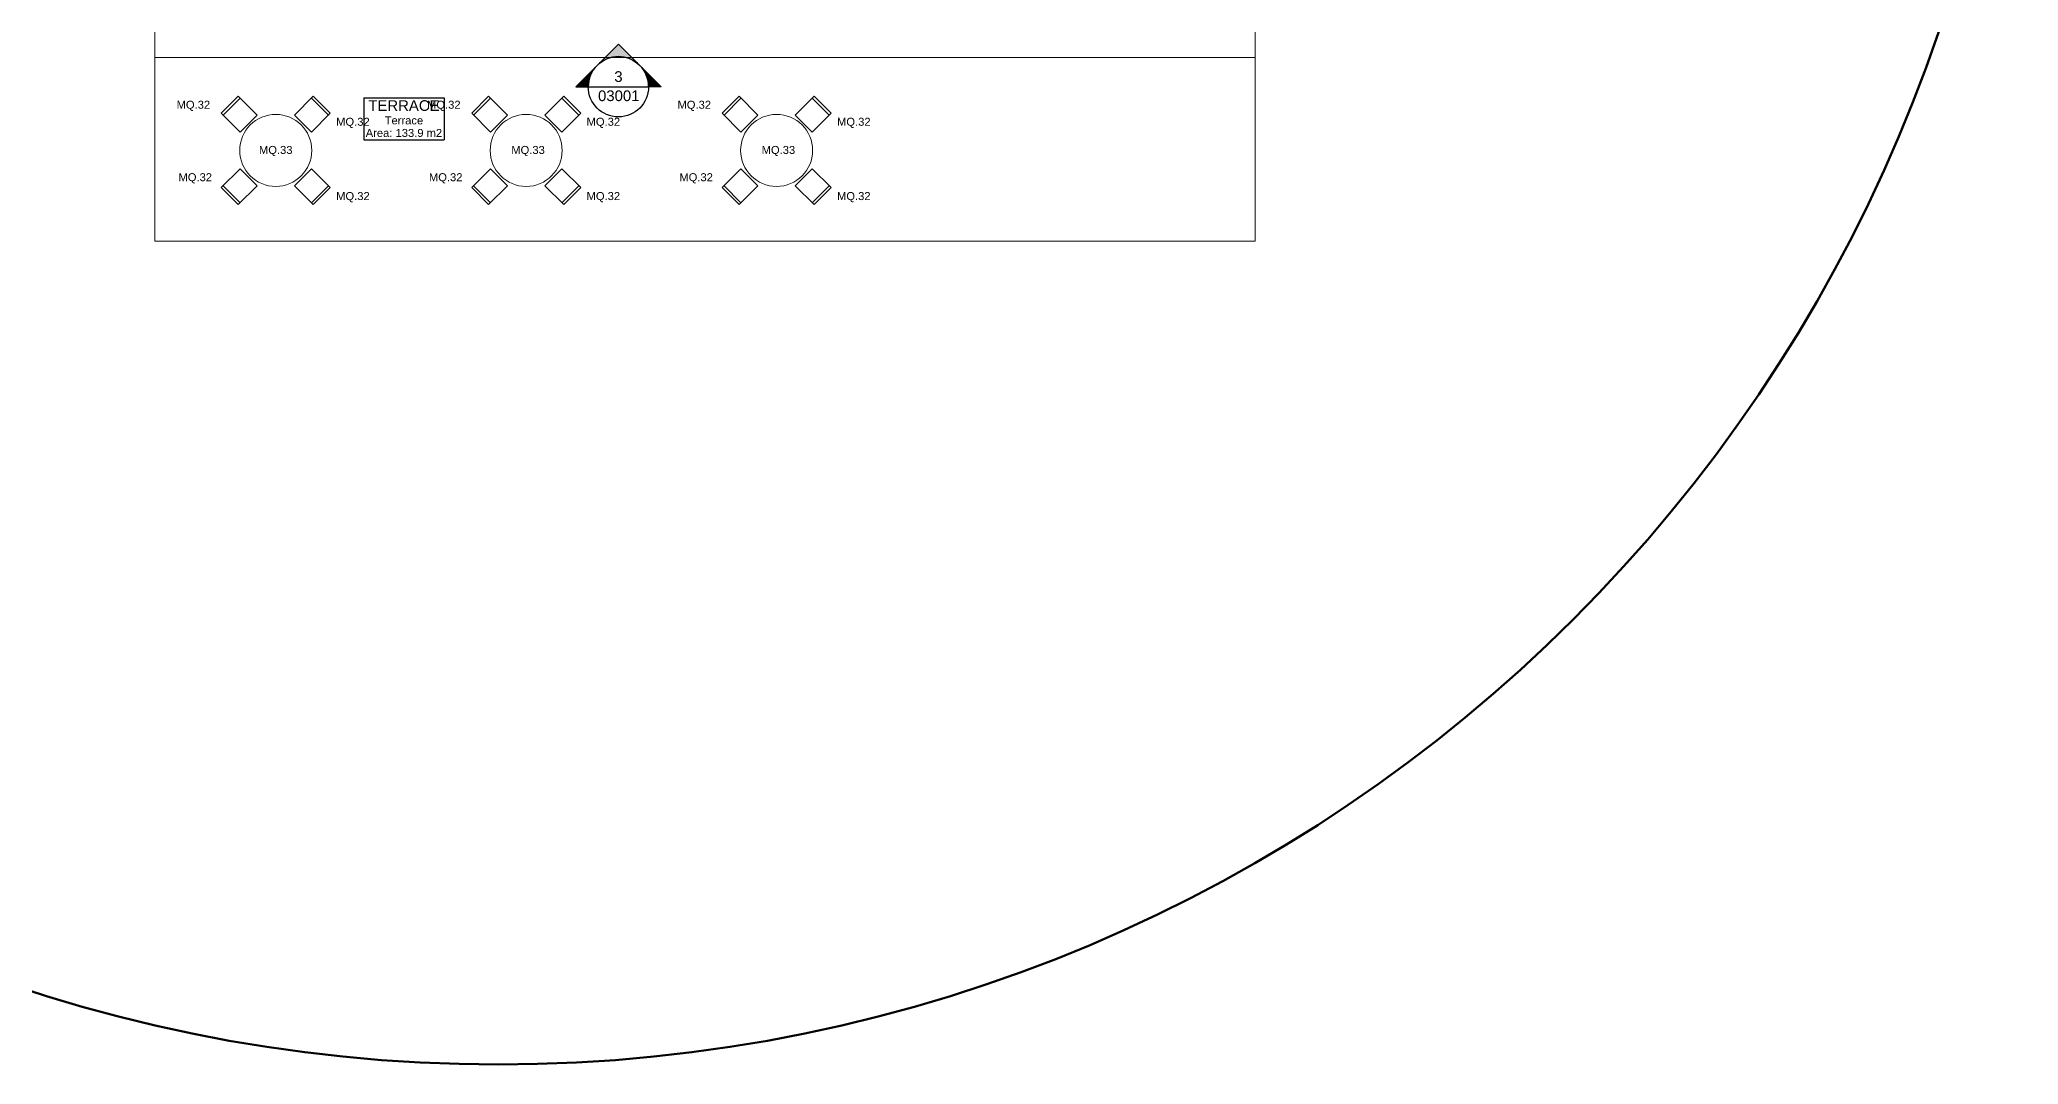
# Model space of a CAD drawing. Header units: millimetres. Extents: x -14278 to 101222, y -22378 to 34603.
# Drawn here: x 5740 to 42831, y -22378 to -3161 of the extents above; entities that cross this region are included whole.
import ezdxf
from ezdxf.enums import TextEntityAlignment as Align

# ---------------------------------------------------------------- set-up
doc = ezdxf.new("R2010")
doc.units = ezdxf.units.MM
doc.header["$MEASUREMENT"] = 0
for name, color, linetype in [('A-Zz_20_10_90-T_TextFFEInternal', 7, 'Continuous'), ('A-Zz_60_50_30-P_MarkerElevation', 7, 'Continuous'), ('NewA-Ee_30_60-M_Pavements', 7, 'Continuous'), ('NewA-Ee_40_20-M_GeneralFFAndEInternalMovable', 7, 'Continuous'), ('NewA-SL-M_SpacesExternal', 7, 'Continuous'), ('NewA-Zz_50_10_70-P_BoundarySiteRed', 7, 'Continuous'), ('NewA-Zz_50_10_90-P_BoundarySpace', 7, 'Continuous')]:
    doc.layers.add(name, color=color, linetype=linetype)
doc.styles.add('GENERATED_STYLE_1', font='')
doc.styles.get('GENERATED_STYLE_1').set_extended_font_data('Arial')

# ---------------------------------------------------------------- blocks, each defined once
blk = doc.blocks.new('TERRACE_Terrace_27_1', base_point=(12569, -4606))
at = {"layer": 'NewA-SL-M_SpacesExternal', "color": 253, "linetype": 'Continuous', "lineweight": 13}
for p, q in [((7900, -450), (7900, -6942)), ((28525, -450), (7900, -450)), ((28525, -6942), (28525, -450)), ((7900, -6942), (28525, -6942))]:
    blk.add_line(p, q, dxfattribs=at)
at = {"layer": 'NewA-SL-M_SpacesExternal', "linetype": 'Continuous'}
for p, q in [((11816, -4253), (11816, -4567)), ((11816, -4253), (13323, -4253)), ((13323, -4253), (13323, -4567)), ((11816, -4567), (11816, -4803)), ((11816, -4803), (11816, -5038)), ((13323, -4567), (13323, -4803)), ((13323, -4803), (13323, -5038)), ((11816, -5038), (13323, -5038))]:
    blk.add_line(p, q, dxfattribs=at)
at = {"layer": 'NewA-SL-M_SpacesExternal', "color": 5, "lineweight": 70, "style": 'GENERATED_STYLE_1'}
for tag, height, p in [('ROOM_NAME_0', 200, (12569, -4298)), ('ROOM_NAME_1', 150, (12569, -4601)), ('adj_text', 150, (12569, -4837))]:
    blk.add_attdef(tag, text='', height=height, dxfattribs=at).set_placement(p, align=Align.TOP_CENTER)
blk = doc.blocks.new('BUILDING SITE_Site_28_1', base_point=(-3334, -767))
at = {"layer": 'NewA-SL-M_SpacesExternal', "color": 253, "linetype": 'Continuous', "lineweight": 13}
for p, q in [((28525, 6075), (28525, -6942)), ((7900, -6942), (7900, 2667)), ((28525, -6942), (7900, -6942))]:
    blk.add_line(p, q, dxfattribs=at)
for start, end in [(314.6024, 1.1673), (217.8154, 270), (270, 314.6024)]:
    blk.add_arc((14340, 6112), 28491, start, end, dxfattribs=at)
at = {"layer": 'NewA-SL-M_SpacesExternal', "color": 5, "lineweight": 70, "style": 'GENERATED_STYLE_1'}
for tag, height, p in [('ROOM_NAME', 200, (-3334, -459)), ('ROOM_NUMBER', 150, (-3334, -762)), ('adj_text', 150, (-3334, -998))]:
    blk.add_attdef(tag, text='', height=height, dxfattribs=at).set_placement(p, align=Align.TOP_CENTER)
blk = doc.blocks.new('Mesh_1_1', base_point=(14340, 34603))
at = {"layer": 'NewA-Ee_30_60-M_Pavements', "color": 254, "linetype": 'Continuous', "lineweight": 13, "flags": 128}
blk.add_lwpolyline([(14340, 34603, -0.414214), (42831, 6112, -0.414214), (14340, -22378, -0.414214), (-14151, 6112, -0.414214)], format="xyb", close=True, dxfattribs=at)
blk = doc.blocks.new('Round Table 03 19')
at = {"layer": 'NewA-Ee_40_20-M_GeneralFFAndEInternalMovable', "color": 1, "linetype": 'Continuous', "lineweight": 18}
blk.add_circle((0, 0), 675, dxfattribs=at)
blk = doc.blocks.new('Chair 10 19')
at = {"layer": 'NewA-Ee_40_20-M_GeneralFFAndEInternalMovable', "color": 1, "linetype": 'Continuous', "lineweight": 18}
for p, q in [((450, 0), (0, 0)), ((0, 0), (0, -500)), ((450, -500), (450, 0)), ((0, -50), (450, -50)), ((0, -500), (450, -500))]:
    blk.add_line(p, q, dxfattribs=at)
blk = doc.blocks.new('Elevation_4_1', base_point=(-7813, -4045))
at = {"layer": 'A-Zz_60_50_30-P_MarkerElevation', "linetype": 'Continuous'}
for points in [[(16189, -3645, -0.414214), (16989, -3645), (16589, -3245)], [(15789, -4045), (16023, -4045, -0.198912), (16189, -3645)], [(17389, -4045), (17154, -4045, 0.198912), (16989, -3645)]]:
    blk.add_hatch(color=256, dxfattribs=at).paths.add_polyline_path(points)
for p, q in [((16589, -3245), (16189, -3645)), ((16989, -3645), (16589, -3245)), ((16189, -3645), (15789, -4045)), ((16989, -3645), (17389, -4045)), ((15789, -4045), (16023, -4045)), ((16023, -4045), (17154, -4045)), ((17389, -4045), (17154, -4045))]:
    blk.add_line(p, q, dxfattribs=at)
blk.add_circle((16589, -4045), 566, dxfattribs=at)
for start, end in [(135, 180), (45, 135), (0, 45)]:
    blk.add_arc((16589, -4045), 566, start, end, dxfattribs=at)
at = {"layer": 'A-Zz_60_50_30-P_MarkerElevation', "char_height": 200, "attachment_point": 7, "style": 'GENERATED_STYLE_1'}
for s, insert in [('\\A1;{\\fArial|b0|i0|c0|p34;3}', (16512, -3957)), ('\\A1;{\\fArial|b0|i0|c0|p34;03001}', (16207, -4317))]:
    blk.add_mtext(s, dxfattribs=dict(at, insert=insert))
blk = doc.blocks.new('Label_54_1', base_point=(19163, -5072))
at = {"layer": 'A-Zz_20_10_90-T_TextFFEInternal', "insert": (19588, -5156), "char_height": 150, "attachment_point": 2, "style": 'GENERATED_STYLE_1'}
blk.add_mtext('\\fArial|b0|i0|c0|p34;MQ.33\\fArial|b0|i0|c0|p34;\\fArial|b0|i0|c0|p34;\\fArial|b0|i0|c0|p34;\\fArial|b0|i0|c0|p34;\\fArial|b0|i0|c0|p34;\\fArial|b0|i0|c0|p34;\\fArial|b0|i0|c0|p34;\\fArial|b0|i0|c0|p34;\\fArial|b0|i0|c0|p34;\\fArial|b0|i0|c0|p34;\\fArial|b0|i0|c0|p34;\\fArial|b0|i0|c0|p34;\\fArial|b0|i0|c0|p34;\\fArial|b0|i0|c0|p34;\\fArial|b0|i0|c0|p34;\\fArial|b0|i0|c0|p34;\\fArial|b0|i0|c0|p34;\\fArial|b0|i0|c0|p34;\\fArial|b0|i0|c0|p34;\\fArial|b0|i0|c0|p34;\\fArial|b0|i0|c0|p34;\\fArial|b0|i0|c0|p34;\\fArial|b0|i0|c0|p34;\\fArial|b0|i0|c0|p34;\\fArial|b0|i0|c0|p34;\\fArial|b0|i0|c0|p34;\\fArial|b0|i0|c0|p34;\\fArial|b0|i0|c0|p34;\\fArial|b0|i0|c0|p34;}', dxfattribs=at)
blk = doc.blocks.new('Label_55_1', base_point=(14470, -5072))
at = {"layer": 'A-Zz_20_10_90-T_TextFFEInternal', "insert": (14895, -5156), "char_height": 150, "attachment_point": 2, "style": 'GENERATED_STYLE_1'}
blk.add_mtext('\\fArial|b0|i0|c0|p34;MQ.33\\fArial|b0|i0|c0|p34;\\fArial|b0|i0|c0|p34;\\fArial|b0|i0|c0|p34;\\fArial|b0|i0|c0|p34;\\fArial|b0|i0|c0|p34;\\fArial|b0|i0|c0|p34;\\fArial|b0|i0|c0|p34;\\fArial|b0|i0|c0|p34;\\fArial|b0|i0|c0|p34;\\fArial|b0|i0|c0|p34;\\fArial|b0|i0|c0|p34;\\fArial|b0|i0|c0|p34;\\fArial|b0|i0|c0|p34;\\fArial|b0|i0|c0|p34;\\fArial|b0|i0|c0|p34;\\fArial|b0|i0|c0|p34;\\fArial|b0|i0|c0|p34;\\fArial|b0|i0|c0|p34;\\fArial|b0|i0|c0|p34;\\fArial|b0|i0|c0|p34;\\fArial|b0|i0|c0|p34;\\fArial|b0|i0|c0|p34;\\fArial|b0|i0|c0|p34;\\fArial|b0|i0|c0|p34;\\fArial|b0|i0|c0|p34;\\fArial|b0|i0|c0|p34;\\fArial|b0|i0|c0|p34;\\fArial|b0|i0|c0|p34;\\fArial|b0|i0|c0|p34;}', dxfattribs=at)
blk = doc.blocks.new('Label_56_1', base_point=(9741, -5072))
at = {"layer": 'A-Zz_20_10_90-T_TextFFEInternal', "insert": (10166, -5156), "char_height": 150, "attachment_point": 2, "style": 'GENERATED_STYLE_1'}
blk.add_mtext('\\fArial|b0|i0|c0|p34;MQ.33\\fArial|b0|i0|c0|p34;\\fArial|b0|i0|c0|p34;\\fArial|b0|i0|c0|p34;\\fArial|b0|i0|c0|p34;\\fArial|b0|i0|c0|p34;\\fArial|b0|i0|c0|p34;\\fArial|b0|i0|c0|p34;\\fArial|b0|i0|c0|p34;\\fArial|b0|i0|c0|p34;\\fArial|b0|i0|c0|p34;\\fArial|b0|i0|c0|p34;\\fArial|b0|i0|c0|p34;\\fArial|b0|i0|c0|p34;\\fArial|b0|i0|c0|p34;\\fArial|b0|i0|c0|p34;\\fArial|b0|i0|c0|p34;\\fArial|b0|i0|c0|p34;\\fArial|b0|i0|c0|p34;\\fArial|b0|i0|c0|p34;\\fArial|b0|i0|c0|p34;\\fArial|b0|i0|c0|p34;\\fArial|b0|i0|c0|p34;\\fArial|b0|i0|c0|p34;\\fArial|b0|i0|c0|p34;\\fArial|b0|i0|c0|p34;\\fArial|b0|i0|c0|p34;\\fArial|b0|i0|c0|p34;\\fArial|b0|i0|c0|p34;\\fArial|b0|i0|c0|p34;}', dxfattribs=at)
blk = doc.blocks.new('Label_111_1', base_point=(11188, -4542))
at = {"layer": 'A-Zz_20_10_90-T_TextFFEInternal', "insert": (11613, -4627), "char_height": 150, "attachment_point": 2, "style": 'GENERATED_STYLE_1'}
blk.add_mtext('\\fArial|b0|i0|c0|p34;MQ.32\\fArial|b0|i0|c0|p34;\\fArial|b0|i0|c0|p34;\\fArial|b0|i0|c0|p34;\\fArial|b0|i0|c0|p34;\\fArial|b0|i0|c0|p34;\\fArial|b0|i0|c0|p34;\\fArial|b0|i0|c0|p34;\\fArial|b0|i0|c0|p34;\\fArial|b0|i0|c0|p34;\\fArial|b0|i0|c0|p34;\\fArial|b0|i0|c0|p34;\\fArial|b0|i0|c0|p34;\\fArial|b0|i0|c0|p34;\\fArial|b0|i0|c0|p34;\\fArial|b0|i0|c0|p34;\\fArial|b0|i0|c0|p34;\\fArial|b0|i0|c0|p34;\\fArial|b0|i0|c0|p34;\\fArial|b0|i0|c0|p34;\\fArial|b0|i0|c0|p34;\\fArial|b0|i0|c0|p34;\\fArial|b0|i0|c0|p34;\\fArial|b0|i0|c0|p34;\\fArial|b0|i0|c0|p34;\\fArial|b0|i0|c0|p34;\\fArial|b0|i0|c0|p34;\\fArial|b0|i0|c0|p34;\\fArial|b0|i0|c0|p34;\\fArial|b0|i0|c0|p34;}', dxfattribs=at)
blk = doc.blocks.new('Label_112_1', base_point=(11188, -5937))
at = {"layer": 'A-Zz_20_10_90-T_TextFFEInternal', "insert": (11613, -6021), "char_height": 150, "attachment_point": 2, "style": 'GENERATED_STYLE_1'}
blk.add_mtext('\\fArial|b0|i0|c0|p34;MQ.32\\fArial|b0|i0|c0|p34;\\fArial|b0|i0|c0|p34;\\fArial|b0|i0|c0|p34;\\fArial|b0|i0|c0|p34;\\fArial|b0|i0|c0|p34;\\fArial|b0|i0|c0|p34;\\fArial|b0|i0|c0|p34;\\fArial|b0|i0|c0|p34;\\fArial|b0|i0|c0|p34;\\fArial|b0|i0|c0|p34;\\fArial|b0|i0|c0|p34;\\fArial|b0|i0|c0|p34;\\fArial|b0|i0|c0|p34;\\fArial|b0|i0|c0|p34;\\fArial|b0|i0|c0|p34;\\fArial|b0|i0|c0|p34;\\fArial|b0|i0|c0|p34;\\fArial|b0|i0|c0|p34;\\fArial|b0|i0|c0|p34;\\fArial|b0|i0|c0|p34;\\fArial|b0|i0|c0|p34;\\fArial|b0|i0|c0|p34;\\fArial|b0|i0|c0|p34;\\fArial|b0|i0|c0|p34;\\fArial|b0|i0|c0|p34;\\fArial|b0|i0|c0|p34;\\fArial|b0|i0|c0|p34;\\fArial|b0|i0|c0|p34;\\fArial|b0|i0|c0|p34;}', dxfattribs=at)
blk = doc.blocks.new('Label_113_1', base_point=(15882, -5937))
at = {"layer": 'A-Zz_20_10_90-T_TextFFEInternal', "insert": (16307, -6021), "char_height": 150, "attachment_point": 2, "style": 'GENERATED_STYLE_1'}
blk.add_mtext('\\fArial|b0|i0|c0|p34;MQ.32\\fArial|b0|i0|c0|p34;\\fArial|b0|i0|c0|p34;\\fArial|b0|i0|c0|p34;\\fArial|b0|i0|c0|p34;\\fArial|b0|i0|c0|p34;\\fArial|b0|i0|c0|p34;\\fArial|b0|i0|c0|p34;\\fArial|b0|i0|c0|p34;\\fArial|b0|i0|c0|p34;\\fArial|b0|i0|c0|p34;\\fArial|b0|i0|c0|p34;\\fArial|b0|i0|c0|p34;\\fArial|b0|i0|c0|p34;\\fArial|b0|i0|c0|p34;\\fArial|b0|i0|c0|p34;\\fArial|b0|i0|c0|p34;\\fArial|b0|i0|c0|p34;\\fArial|b0|i0|c0|p34;\\fArial|b0|i0|c0|p34;\\fArial|b0|i0|c0|p34;\\fArial|b0|i0|c0|p34;\\fArial|b0|i0|c0|p34;\\fArial|b0|i0|c0|p34;\\fArial|b0|i0|c0|p34;\\fArial|b0|i0|c0|p34;\\fArial|b0|i0|c0|p34;\\fArial|b0|i0|c0|p34;\\fArial|b0|i0|c0|p34;\\fArial|b0|i0|c0|p34;}', dxfattribs=at)
blk = doc.blocks.new('Label_114_1', base_point=(15882, -4542))
at = {"layer": 'A-Zz_20_10_90-T_TextFFEInternal', "insert": (16307, -4627), "char_height": 150, "attachment_point": 2, "style": 'GENERATED_STYLE_1'}
blk.add_mtext('\\fArial|b0|i0|c0|p34;MQ.32\\fArial|b0|i0|c0|p34;\\fArial|b0|i0|c0|p34;\\fArial|b0|i0|c0|p34;\\fArial|b0|i0|c0|p34;\\fArial|b0|i0|c0|p34;\\fArial|b0|i0|c0|p34;\\fArial|b0|i0|c0|p34;\\fArial|b0|i0|c0|p34;\\fArial|b0|i0|c0|p34;\\fArial|b0|i0|c0|p34;\\fArial|b0|i0|c0|p34;\\fArial|b0|i0|c0|p34;\\fArial|b0|i0|c0|p34;\\fArial|b0|i0|c0|p34;\\fArial|b0|i0|c0|p34;\\fArial|b0|i0|c0|p34;\\fArial|b0|i0|c0|p34;\\fArial|b0|i0|c0|p34;\\fArial|b0|i0|c0|p34;\\fArial|b0|i0|c0|p34;\\fArial|b0|i0|c0|p34;\\fArial|b0|i0|c0|p34;\\fArial|b0|i0|c0|p34;\\fArial|b0|i0|c0|p34;\\fArial|b0|i0|c0|p34;\\fArial|b0|i0|c0|p34;\\fArial|b0|i0|c0|p34;\\fArial|b0|i0|c0|p34;\\fArial|b0|i0|c0|p34;}', dxfattribs=at)
blk = doc.blocks.new('Label_119_1', base_point=(20576, -4542))
at = {"layer": 'A-Zz_20_10_90-T_TextFFEInternal', "insert": (21001, -4627), "char_height": 150, "attachment_point": 2, "style": 'GENERATED_STYLE_1'}
blk.add_mtext('\\fArial|b0|i0|c0|p34;MQ.32\\fArial|b0|i0|c0|p34;\\fArial|b0|i0|c0|p34;\\fArial|b0|i0|c0|p34;\\fArial|b0|i0|c0|p34;\\fArial|b0|i0|c0|p34;\\fArial|b0|i0|c0|p34;\\fArial|b0|i0|c0|p34;\\fArial|b0|i0|c0|p34;\\fArial|b0|i0|c0|p34;\\fArial|b0|i0|c0|p34;\\fArial|b0|i0|c0|p34;\\fArial|b0|i0|c0|p34;\\fArial|b0|i0|c0|p34;\\fArial|b0|i0|c0|p34;\\fArial|b0|i0|c0|p34;\\fArial|b0|i0|c0|p34;\\fArial|b0|i0|c0|p34;\\fArial|b0|i0|c0|p34;\\fArial|b0|i0|c0|p34;\\fArial|b0|i0|c0|p34;\\fArial|b0|i0|c0|p34;\\fArial|b0|i0|c0|p34;\\fArial|b0|i0|c0|p34;\\fArial|b0|i0|c0|p34;\\fArial|b0|i0|c0|p34;\\fArial|b0|i0|c0|p34;\\fArial|b0|i0|c0|p34;\\fArial|b0|i0|c0|p34;\\fArial|b0|i0|c0|p34;}', dxfattribs=at)
blk = doc.blocks.new('Label_120_1', base_point=(20576, -5937))
at = {"layer": 'A-Zz_20_10_90-T_TextFFEInternal', "insert": (21001, -6021), "char_height": 150, "attachment_point": 2, "style": 'GENERATED_STYLE_1'}
blk.add_mtext('\\fArial|b0|i0|c0|p34;MQ.32\\fArial|b0|i0|c0|p34;\\fArial|b0|i0|c0|p34;\\fArial|b0|i0|c0|p34;\\fArial|b0|i0|c0|p34;\\fArial|b0|i0|c0|p34;\\fArial|b0|i0|c0|p34;\\fArial|b0|i0|c0|p34;\\fArial|b0|i0|c0|p34;\\fArial|b0|i0|c0|p34;\\fArial|b0|i0|c0|p34;\\fArial|b0|i0|c0|p34;\\fArial|b0|i0|c0|p34;\\fArial|b0|i0|c0|p34;\\fArial|b0|i0|c0|p34;\\fArial|b0|i0|c0|p34;\\fArial|b0|i0|c0|p34;\\fArial|b0|i0|c0|p34;\\fArial|b0|i0|c0|p34;\\fArial|b0|i0|c0|p34;\\fArial|b0|i0|c0|p34;\\fArial|b0|i0|c0|p34;\\fArial|b0|i0|c0|p34;\\fArial|b0|i0|c0|p34;\\fArial|b0|i0|c0|p34;\\fArial|b0|i0|c0|p34;\\fArial|b0|i0|c0|p34;\\fArial|b0|i0|c0|p34;\\fArial|b0|i0|c0|p34;\\fArial|b0|i0|c0|p34;}', dxfattribs=at)
blk = doc.blocks.new('Label_121_1', base_point=(17586, -4224))
at = {"layer": 'A-Zz_20_10_90-T_TextFFEInternal', "insert": (18011, -4308), "char_height": 150, "attachment_point": 2, "style": 'GENERATED_STYLE_1'}
blk.add_mtext('\\fArial|b0|i0|c0|p34;MQ.32\\fArial|b0|i0|c0|p34;\\fArial|b0|i0|c0|p34;\\fArial|b0|i0|c0|p34;\\fArial|b0|i0|c0|p34;\\fArial|b0|i0|c0|p34;\\fArial|b0|i0|c0|p34;\\fArial|b0|i0|c0|p34;\\fArial|b0|i0|c0|p34;\\fArial|b0|i0|c0|p34;\\fArial|b0|i0|c0|p34;\\fArial|b0|i0|c0|p34;\\fArial|b0|i0|c0|p34;\\fArial|b0|i0|c0|p34;\\fArial|b0|i0|c0|p34;\\fArial|b0|i0|c0|p34;\\fArial|b0|i0|c0|p34;\\fArial|b0|i0|c0|p34;\\fArial|b0|i0|c0|p34;\\fArial|b0|i0|c0|p34;\\fArial|b0|i0|c0|p34;\\fArial|b0|i0|c0|p34;\\fArial|b0|i0|c0|p34;\\fArial|b0|i0|c0|p34;\\fArial|b0|i0|c0|p34;\\fArial|b0|i0|c0|p34;\\fArial|b0|i0|c0|p34;\\fArial|b0|i0|c0|p34;\\fArial|b0|i0|c0|p34;\\fArial|b0|i0|c0|p34;}', dxfattribs=at)
blk = doc.blocks.new('Label_122_1', base_point=(17621, -5583))
at = {"layer": 'A-Zz_20_10_90-T_TextFFEInternal', "insert": (18046, -5667), "char_height": 150, "attachment_point": 2, "style": 'GENERATED_STYLE_1'}
blk.add_mtext('\\fArial|b0|i0|c0|p34;MQ.32\\fArial|b0|i0|c0|p34;\\fArial|b0|i0|c0|p34;\\fArial|b0|i0|c0|p34;\\fArial|b0|i0|c0|p34;\\fArial|b0|i0|c0|p34;\\fArial|b0|i0|c0|p34;\\fArial|b0|i0|c0|p34;\\fArial|b0|i0|c0|p34;\\fArial|b0|i0|c0|p34;\\fArial|b0|i0|c0|p34;\\fArial|b0|i0|c0|p34;\\fArial|b0|i0|c0|p34;\\fArial|b0|i0|c0|p34;\\fArial|b0|i0|c0|p34;\\fArial|b0|i0|c0|p34;\\fArial|b0|i0|c0|p34;\\fArial|b0|i0|c0|p34;\\fArial|b0|i0|c0|p34;\\fArial|b0|i0|c0|p34;\\fArial|b0|i0|c0|p34;\\fArial|b0|i0|c0|p34;\\fArial|b0|i0|c0|p34;\\fArial|b0|i0|c0|p34;\\fArial|b0|i0|c0|p34;\\fArial|b0|i0|c0|p34;\\fArial|b0|i0|c0|p34;\\fArial|b0|i0|c0|p34;\\fArial|b0|i0|c0|p34;\\fArial|b0|i0|c0|p34;}', dxfattribs=at)
blk = doc.blocks.new('Label_127_1', base_point=(8198, -4224))
at = {"layer": 'A-Zz_20_10_90-T_TextFFEInternal', "insert": (8623, -4308), "char_height": 150, "attachment_point": 2, "style": 'GENERATED_STYLE_1'}
blk.add_mtext('\\fArial|b0|i0|c0|p34;MQ.32\\fArial|b0|i0|c0|p34;\\fArial|b0|i0|c0|p34;\\fArial|b0|i0|c0|p34;\\fArial|b0|i0|c0|p34;\\fArial|b0|i0|c0|p34;\\fArial|b0|i0|c0|p34;\\fArial|b0|i0|c0|p34;\\fArial|b0|i0|c0|p34;\\fArial|b0|i0|c0|p34;\\fArial|b0|i0|c0|p34;\\fArial|b0|i0|c0|p34;\\fArial|b0|i0|c0|p34;\\fArial|b0|i0|c0|p34;\\fArial|b0|i0|c0|p34;\\fArial|b0|i0|c0|p34;\\fArial|b0|i0|c0|p34;\\fArial|b0|i0|c0|p34;\\fArial|b0|i0|c0|p34;\\fArial|b0|i0|c0|p34;\\fArial|b0|i0|c0|p34;\\fArial|b0|i0|c0|p34;\\fArial|b0|i0|c0|p34;\\fArial|b0|i0|c0|p34;\\fArial|b0|i0|c0|p34;\\fArial|b0|i0|c0|p34;\\fArial|b0|i0|c0|p34;\\fArial|b0|i0|c0|p34;\\fArial|b0|i0|c0|p34;\\fArial|b0|i0|c0|p34;}', dxfattribs=at)
blk = doc.blocks.new('Label_128_1', base_point=(8233, -5583))
at = {"layer": 'A-Zz_20_10_90-T_TextFFEInternal', "insert": (8658, -5667), "char_height": 150, "attachment_point": 2, "style": 'GENERATED_STYLE_1'}
blk.add_mtext('\\fArial|b0|i0|c0|p34;MQ.32\\fArial|b0|i0|c0|p34;\\fArial|b0|i0|c0|p34;\\fArial|b0|i0|c0|p34;\\fArial|b0|i0|c0|p34;\\fArial|b0|i0|c0|p34;\\fArial|b0|i0|c0|p34;\\fArial|b0|i0|c0|p34;\\fArial|b0|i0|c0|p34;\\fArial|b0|i0|c0|p34;\\fArial|b0|i0|c0|p34;\\fArial|b0|i0|c0|p34;\\fArial|b0|i0|c0|p34;\\fArial|b0|i0|c0|p34;\\fArial|b0|i0|c0|p34;\\fArial|b0|i0|c0|p34;\\fArial|b0|i0|c0|p34;\\fArial|b0|i0|c0|p34;\\fArial|b0|i0|c0|p34;\\fArial|b0|i0|c0|p34;\\fArial|b0|i0|c0|p34;\\fArial|b0|i0|c0|p34;\\fArial|b0|i0|c0|p34;\\fArial|b0|i0|c0|p34;\\fArial|b0|i0|c0|p34;\\fArial|b0|i0|c0|p34;\\fArial|b0|i0|c0|p34;\\fArial|b0|i0|c0|p34;\\fArial|b0|i0|c0|p34;\\fArial|b0|i0|c0|p34;}', dxfattribs=at)
blk = doc.blocks.new('Label_129_1', base_point=(12927, -5583))
at = {"layer": 'A-Zz_20_10_90-T_TextFFEInternal', "insert": (13352, -5667), "char_height": 150, "attachment_point": 2, "style": 'GENERATED_STYLE_1'}
blk.add_mtext('\\fArial|b0|i0|c0|p34;MQ.32\\fArial|b0|i0|c0|p34;\\fArial|b0|i0|c0|p34;\\fArial|b0|i0|c0|p34;\\fArial|b0|i0|c0|p34;\\fArial|b0|i0|c0|p34;\\fArial|b0|i0|c0|p34;\\fArial|b0|i0|c0|p34;\\fArial|b0|i0|c0|p34;\\fArial|b0|i0|c0|p34;\\fArial|b0|i0|c0|p34;\\fArial|b0|i0|c0|p34;\\fArial|b0|i0|c0|p34;\\fArial|b0|i0|c0|p34;\\fArial|b0|i0|c0|p34;\\fArial|b0|i0|c0|p34;\\fArial|b0|i0|c0|p34;\\fArial|b0|i0|c0|p34;\\fArial|b0|i0|c0|p34;\\fArial|b0|i0|c0|p34;\\fArial|b0|i0|c0|p34;\\fArial|b0|i0|c0|p34;\\fArial|b0|i0|c0|p34;\\fArial|b0|i0|c0|p34;\\fArial|b0|i0|c0|p34;\\fArial|b0|i0|c0|p34;\\fArial|b0|i0|c0|p34;\\fArial|b0|i0|c0|p34;\\fArial|b0|i0|c0|p34;\\fArial|b0|i0|c0|p34;}', dxfattribs=at)
blk = doc.blocks.new('Label_130_1', base_point=(12892, -4224))
at = {"layer": 'A-Zz_20_10_90-T_TextFFEInternal', "insert": (13317, -4308), "char_height": 150, "attachment_point": 2, "style": 'GENERATED_STYLE_1'}
blk.add_mtext('\\fArial|b0|i0|c0|p34;MQ.32\\fArial|b0|i0|c0|p34;\\fArial|b0|i0|c0|p34;\\fArial|b0|i0|c0|p34;\\fArial|b0|i0|c0|p34;\\fArial|b0|i0|c0|p34;\\fArial|b0|i0|c0|p34;\\fArial|b0|i0|c0|p34;\\fArial|b0|i0|c0|p34;\\fArial|b0|i0|c0|p34;\\fArial|b0|i0|c0|p34;\\fArial|b0|i0|c0|p34;\\fArial|b0|i0|c0|p34;\\fArial|b0|i0|c0|p34;\\fArial|b0|i0|c0|p34;\\fArial|b0|i0|c0|p34;\\fArial|b0|i0|c0|p34;\\fArial|b0|i0|c0|p34;\\fArial|b0|i0|c0|p34;\\fArial|b0|i0|c0|p34;\\fArial|b0|i0|c0|p34;\\fArial|b0|i0|c0|p34;\\fArial|b0|i0|c0|p34;\\fArial|b0|i0|c0|p34;\\fArial|b0|i0|c0|p34;\\fArial|b0|i0|c0|p34;\\fArial|b0|i0|c0|p34;\\fArial|b0|i0|c0|p34;\\fArial|b0|i0|c0|p34;\\fArial|b0|i0|c0|p34;}', dxfattribs=at)

msp = doc.modelspace()

# ---------------------------------------------------------------- linework, layer by layer
at = {"layer": 'NewA-Zz_50_10_70-P_BoundarySiteRed', "color": 1, "linetype": 'Continuous', "lineweight": 140}
msp.add_circle((14339.9, 6112.3), 28490.7, dxfattribs=at)
at = {"layer": 'NewA-Zz_50_10_90-P_BoundarySpace', "color": 1, "linetype": 'Continuous', "lineweight": 18}
for p, q in [((7900.2, -449.8), (7900.2, -3500.1)), ((28524.7, -3500.1), (28524.7, -474.7)), ((7900.2, -3500.1), (28524.7, -3500.1))]:
    msp.add_line(p, q, dxfattribs=at)

# ---------------------------------------------------------------- block references
at = {"layer": 'A-Zz_20_10_90-T_TextFFEInternal', "color": 6, "linetype": 'Continuous', "lineweight": 13}
for name, p in [('Label_127_1', (8197.5, -4224)), ('Label_130_1', (12891.7, -4224)), ('Label_121_1', (17586, -4224)), ('Label_111_1', (11188, -4542.2)), ('Label_114_1', (15882.2, -4542.2)), ('Label_119_1', (20576.4, -4542.2)), ('Label_56_1', (9741.4, -5071.5)), ('Label_55_1', (14470.4, -5071.5)), ('Label_54_1', (19163.1, -5071.5)), ('Label_128_1', (8232.9, -5583)), ('Label_129_1', (12927.1, -5583)), ('Label_122_1', (17621.3, -5583)), ('Label_112_1', (11188, -5936.5)), ('Label_113_1', (15882.2, -5936.5)), ('Label_120_1', (20576.4, -5936.5))]:
    msp.add_blockref(name, p, dxfattribs=at)
at = {"layer": 'A-Zz_60_50_30-P_MarkerElevation', "color": 82, "lineweight": 13}
msp.add_blockref('Elevation_4_1', (-7812.6, -4045.4), dxfattribs=at)
at = {"layer": 'NewA-Ee_30_60-M_Pavements', "color": 254, "lineweight": 13}
msp.add_blockref('Mesh_1_1', (14339.9, 34603), dxfattribs=at)
at = {"layer": 'NewA-Ee_40_20-M_GeneralFFAndEInternalMovable', "color": 6, "linetype": 'Continuous', "lineweight": 13, "zscale": 1000}
for p, rotation in [((9144.8, -4542.2), 44.99999999999999), ((13839, -4542.2), 44.99999999999999), ((18533.3, -4542.2), 44.99999999999999), ((11188, -5936.5), 225), ((15882.2, -5936.5), 225), ((20576.4, -5936.5), 225)]:
    msp.add_blockref('Chair 10 19', p, dxfattribs=dict(at, rotation=rotation))
at = {"layer": 'NewA-Ee_40_20-M_GeneralFFAndEInternalMovable', "color": 6, "linetype": 'Continuous', "lineweight": 13, "xscale": -1, "zscale": 1000}
for p, rotation in [((11188, -4542.2), 315), ((15882.2, -4542.2), 315), ((20576.4, -4542.2), 315), ((9144.8, -5936.5), 134.9999999999999), ((13839, -5936.5), 134.9999999999999), ((18533.3, -5936.5), 134.9999999999999)]:
    msp.add_blockref('Chair 10 19', p, dxfattribs=dict(at, rotation=rotation))
at = {"layer": 'NewA-Ee_40_20-M_GeneralFFAndEInternalMovable', "color": 6, "linetype": 'Continuous', "lineweight": 13, "zscale": 1000}
for p in [(10166.4, -5239.4), (14860.6, -5239.4), (19554.9, -5239.4)]:
    msp.add_blockref('Round Table 03 19', p, dxfattribs=at)
at = {"layer": 'NewA-SL-M_SpacesExternal', "linetype": 'Continuous'}
msp.add_blockref('BUILDING SITE_Site_28_1', (-3334.4, -767), dxfattribs=at)
ref = msp.add_blockref('TERRACE_Terrace_27_1', (12569.3, -4606.1), dxfattribs=at)
ref.add_attrib('ROOM_NAME', 'TERRACE', dxfattribs={"color": 5, "lineweight": 70, "height": 200, "style": 'GENERATED_STYLE_1'}).set_placement((12569.3, -4298.2), align=Align.TOP_CENTER)
ref.add_attrib('ROOM_NAME_1', 'Terrace', dxfattribs={"color": 5, "lineweight": 70, "height": 150, "style": 'GENERATED_STYLE_1'}).set_placement((12569.3, -4601.1), align=Align.TOP_CENTER)
ref.add_attrib('adj_text', 'Area: 133.9 m2', dxfattribs={"color": 5, "lineweight": 70, "height": 150, "style": 'GENERATED_STYLE_1'}).set_placement((12569.3, -4836.8), align=Align.TOP_CENTER)

doc.saveas('drawing.dxf')
